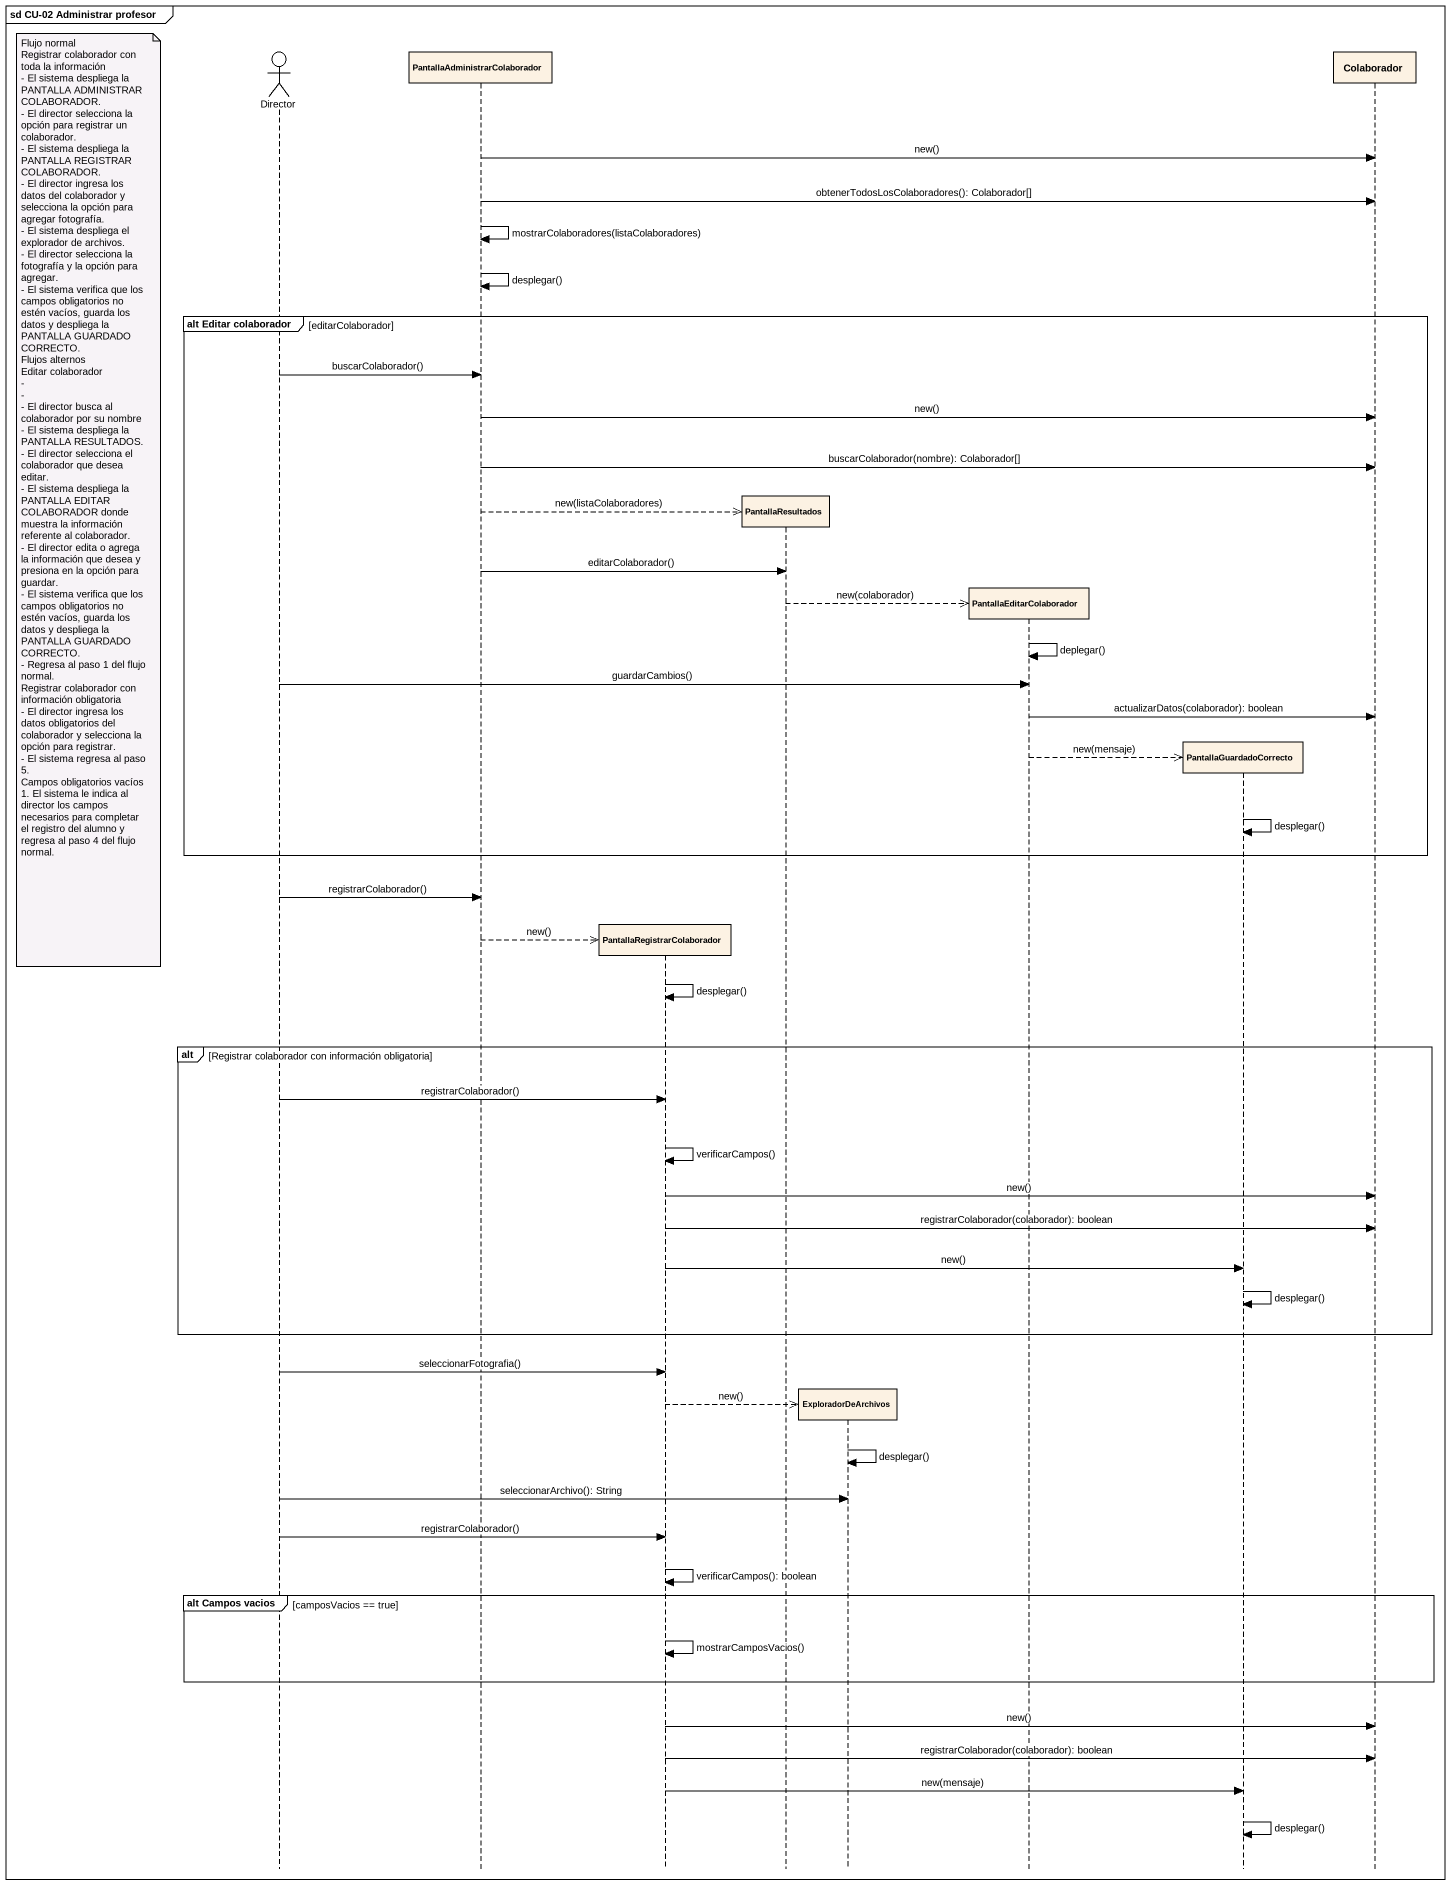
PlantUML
@startuml
mainframe sd CU-02 Administrar profesor
hide footbox
actor Director
participant "PantallaAdministrarColaborador" as PantallaAdministrarColaborad
participant PantallaRegistrarColaborador
participant PantallaResultados
participant ExploradorDeArchivos
participant PantallaEditarColaborador
participant PantallaGuardadoCorrecto
participant Colaborador

PantallaAdministrarColaborad -> Colaborador : new()
PantallaAdministrarColaborad -> Colaborador : obtenerTodosLosColaboradores(): Colaborador[]
PantallaAdministrarColaborad -> PantallaAdministrarColaborad : mostrarColaboradores(listaColaboradores)
PantallaAdministrarColaborad -> PantallaAdministrarColaborad : desplegar()
group alt Editar colaborador [editarColaborador]
  Director -> PantallaAdministrarColaborad : buscarColaborador()
  PantallaAdministrarColaborad -> Colaborador : new()
  PantallaAdministrarColaborad -> Colaborador : buscarColaborador(nombre): Colaborador[]
  note left of Director
    Flujo normal
    Registrar colaborador con toda la información
    - El sistema despliega la PANTALLA ADMINISTRAR COLABORADOR.
    - El director selecciona la opción para registrar un colaborador.
    - El sistema despliega la PANTALLA REGISTRAR COLABORADOR.
    - El director ingresa los datos del colaborador y selecciona la opción para agregar fotografía.
    - El sistema despliega el explorador de archivos.
    - El director selecciona la fotografía y la opción para agregar.
    - El sistema verifica que los campos obligatorios no estén vacíos, guarda los datos y despliega la PANTALLA GUARDADO CORRECTO.
    Flujos alternos
    Editar colaborador
    -
    -
    - El director busca al colaborador por su nombre
    - El sistema despliega la PANTALLA RESULTADOS.
    - El director selecciona el colaborador que desea editar.
    - El sistema despliega la PANTALLA EDITAR COLABORADOR donde muestra la información referente al colaborador.
    - El director edita o agrega la información que desea y presiona en la opción para guardar.
    - El sistema verifica que los campos obligatorios no estén vacíos, guarda los datos y despliega la PANTALLA GUARDADO CORRECTO.
    - Regresa al paso 1 del flujo normal.
    Registrar colaborador con información obligatoria
    - El director ingresa los datos obligatorios del colaborador y selecciona la opción para registrar.
    - El sistema regresa al paso 5.
    Campos obligatorios vacíos
    1. El sistema le indica al director los campos necesarios para completar el registro del alumno y regresa al paso 4 del flujo normal.
  end note
  PantallaAdministrarColaborad -->> PantallaResultados ** : new(listaColaboradores)
  PantallaAdministrarColaborad -> PantallaResultados : editarColaborador()
  PantallaResultados -->> PantallaEditarColaborador ** : new(colaborador)
  PantallaEditarColaborador -> PantallaEditarColaborador : deplegar()
  Director -> PantallaEditarColaborador : guardarCambios()
  PantallaEditarColaborador -> Colaborador : actualizarDatos(colaborador): boolean
  PantallaEditarColaborador -->> PantallaGuardadoCorrecto ** : new(mensaje)
  PantallaGuardadoCorrecto -> PantallaGuardadoCorrecto : desplegar()
end
Director -> PantallaAdministrarColaborad : registrarColaborador()
PantallaAdministrarColaborad -->> PantallaRegistrarColaborador ** : new()
PantallaRegistrarColaborador -> PantallaRegistrarColaborador : desplegar()
alt Registrar colaborador con información obligatoria
  Director -> PantallaRegistrarColaborador : registrarColaborador()
  PantallaRegistrarColaborador -> PantallaRegistrarColaborador : verificarCampos()
  PantallaRegistrarColaborador -> Colaborador : new()
  PantallaRegistrarColaborador -> Colaborador : registrarColaborador(colaborador): boolean
  PantallaRegistrarColaborador -> PantallaGuardadoCorrecto : new()
  PantallaGuardadoCorrecto -> PantallaGuardadoCorrecto : desplegar()
end
Director -> PantallaRegistrarColaborador : seleccionarFotografia()
PantallaRegistrarColaborador -->> ExploradorDeArchivos ** : new()
ExploradorDeArchivos -> ExploradorDeArchivos : desplegar()
Director -> ExploradorDeArchivos : seleccionarArchivo(): String
Director -> PantallaRegistrarColaborador : registrarColaborador()
PantallaRegistrarColaborador -> PantallaRegistrarColaborador : verificarCampos(): boolean
group alt Campos vacios [camposVacios == true]
  PantallaRegistrarColaborador -> PantallaRegistrarColaborador : mostrarCamposVacios()
end
PantallaRegistrarColaborador -> Colaborador : new()
PantallaRegistrarColaborador -> Colaborador : registrarColaborador(colaborador): boolean
PantallaRegistrarColaborador -> PantallaGuardadoCorrecto : new(mensaje)
PantallaGuardadoCorrecto -> PantallaGuardadoCorrecto : desplegar()
@enduml
